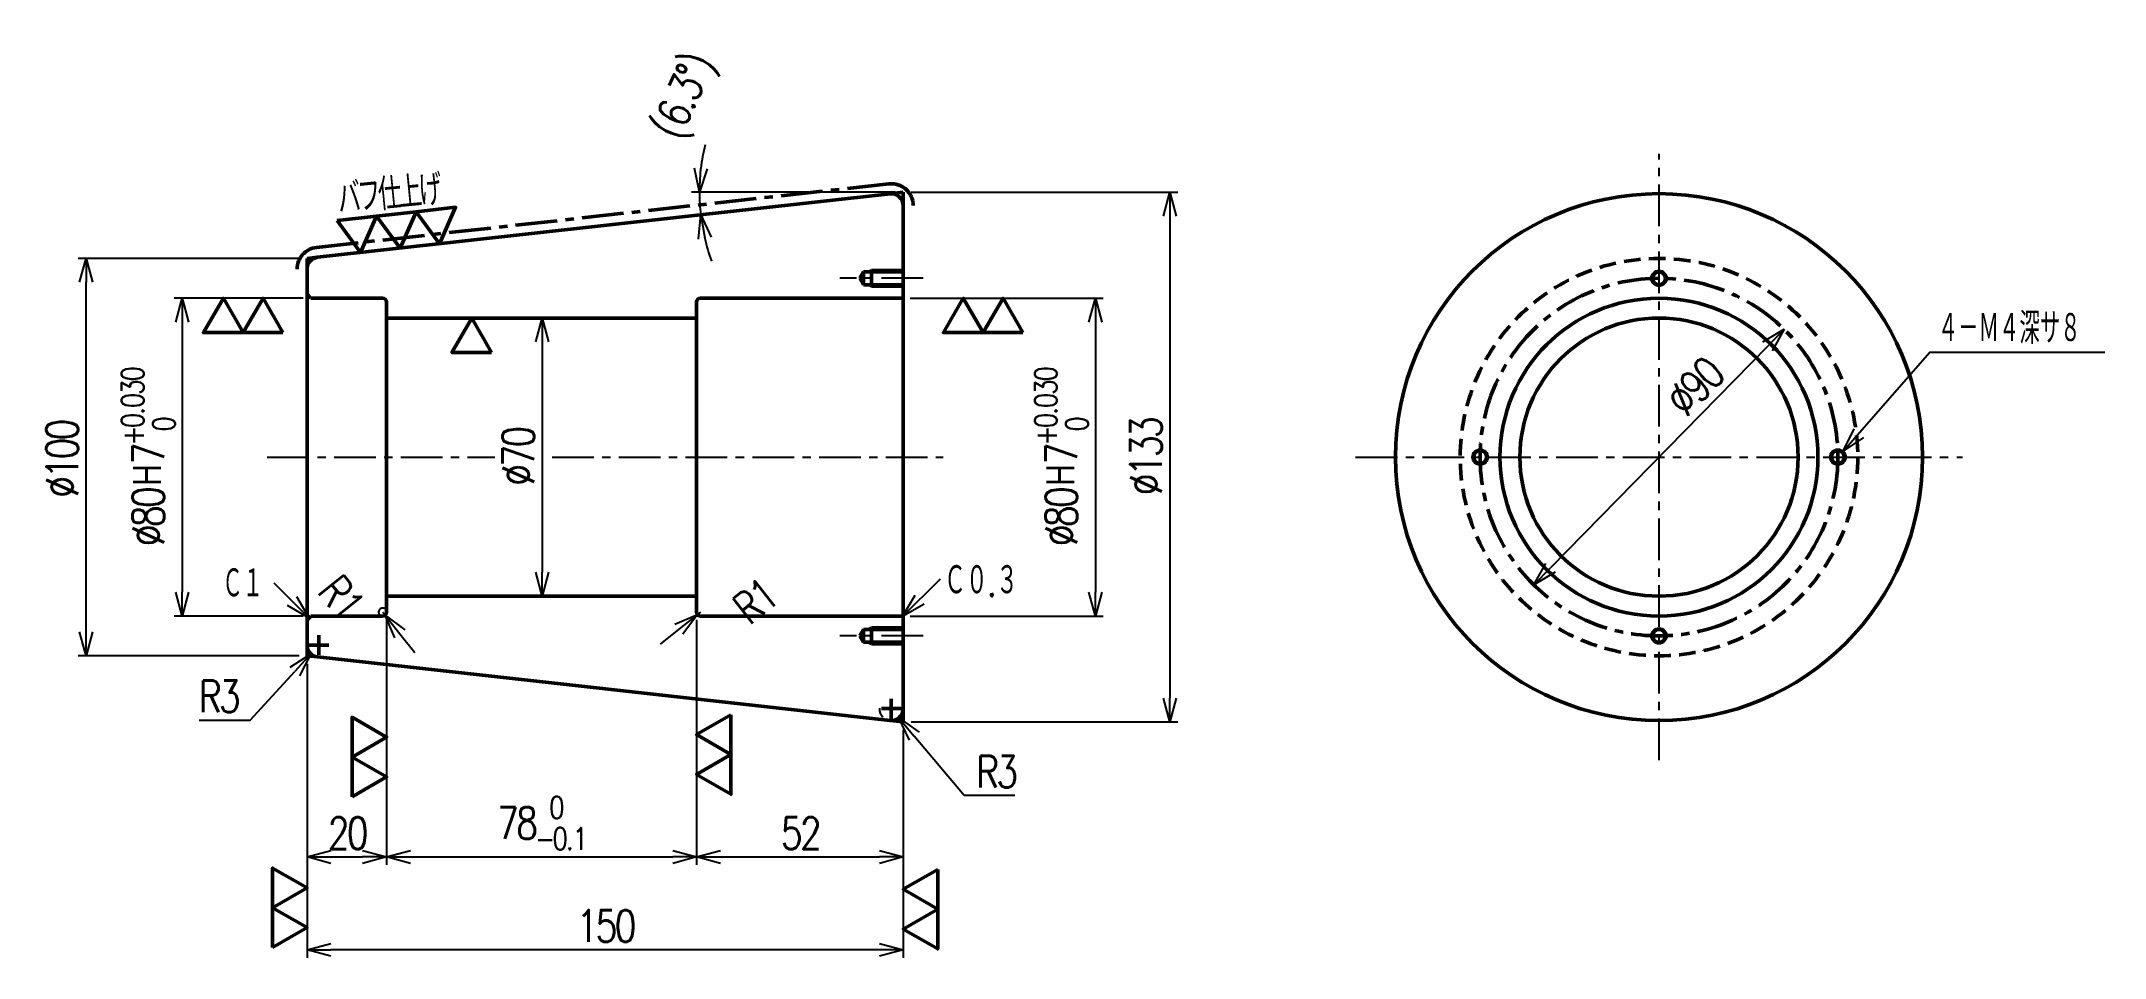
# Model space of a CAD drawing. Header units: millimetres. Extents: x -67 to 452, y -126 to 105.
import ezdxf

# ---------------------------------------------------------------- set-up
doc = ezdxf.new("R2010")
doc.units = ezdxf.units.MM
doc.header["$LTSCALE"] = 0.330709
doc.linetypes.add('CENTER', pattern=[50.8, 31.75, -6.35, 6.35, -6.35])
doc.linetypes.add('DASHED', pattern=[19.05, 12.7, -6.35])
doc.layers.add('NoLayerName_001', color=7, linetype='Continuous')
doc.layers.add('NoLayerName_002', color=7, linetype='Continuous')
doc.styles.get("Standard").update_dxf_attribs({"font": 'txt', "bigfont": 'extfont2'})
doc.dimstyles.get("Standard").update_dxf_attribs({"dimtxt": 2.5, "dimasz": 2.5, "dimexe": 1.25, "dimexo": 0.625, "dimtad": 1, "dimdec": 3, "dimzin": 0, "dimdsep": 46, "dimtxsty": 'Standard', "dimcen": 2.5, "dimadec": 0, "dimazin": 0, "dimtfac": 0.75, "dimtdec": 3, "dimtmove": 0, "dimatfit": 3, "dimfxl": 1, "dimarcsym": 0})

# ---------------------------------------------------------------- blocks, each defined once
blk = doc.blocks.new('_OPEN30')
at = {"color": 0, "linetype": 'ByBlock', "lineweight": -2}
for p, q in [((-1, 0.267949), (0, 0)), ((0, 0), (-1, -0.267949)), ((0, 0), (-1, 0))]:
    blk.add_line(p, q, dxfattribs=at)
blk = doc.blocks.new('*D15')
at = {"layer": 'Defpoints', "color": 0}
for p in [(98, 35), (59.16, -35), (98, -35)]:
    blk.add_point(p, dxfattribs=at)
at = {"layer": 'NoLayerName_001', "color": 0, "linetype": 'Continuous', "lineweight": 25}
blk.add_line((59.16, 29), (59.16, -29), dxfattribs=at)
at = {"layer": 'NoLayerName_001', "color": 0, "lineweight": 25, "xscale": 6, "yscale": 6, "zscale": 6}
for p, rotation in [((59.16, 35), 90.00000000000001), ((59.16, -35), 270)]:
    blk.add_blockref('_OPEN30', p, dxfattribs=dict(at, rotation=rotation))
at = {"layer": 'NoLayerName_001', "color": 2, "lineweight": 50, "insert": (53.16, 0), "char_height": 8, "attachment_point": 5, "rotation": 90}
blk.add_mtext('\\W0.8000;\\T0.8750;%%c70', dxfattribs=at)
blk = doc.blocks.new('DIM_0002')
at = {"color": 3, "linetype": 'Continuous', "lineweight": 25}
blk.add_line((0, 0), (9.5, 9.5), dxfattribs=at)
blk.add_lwpolyline([(5.38, 3.11), (0, 0), (3.11, 5.38)], dxfattribs=at)
at = {"color": 2, "linetype": 'Continuous', "lineweight": 50, "width": 0.622881}
blk.add_text('Ｃ０.３', height=8, dxfattribs=at).set_placement((10.43, 5.13))
blk = doc.blocks.new('*D18')
at = {"layer": 'Defpoints', "color": 0}
for p in [(147, -63.31), (148.92, -65.62)]:
    blk.add_point(p, dxfattribs=at)
at = {"layer": 'NoLayerName_001', "color": 0, "linetype": 'Continuous', "lineweight": 50}
for p, q in [((147, -65.81), (147, -60.81)), ((144.5, -63.31), (149.5, -63.31))]:
    blk.add_line(p, q, dxfattribs=at)
at = {"layer": 'NoLayerName_001', "color": 0, "linetype": 'Continuous', "lineweight": 25}
for p, q in [((165.29, -85.2), (152.77, -70.22)), ((178.07, -85.2), (165.29, -85.2))]:
    blk.add_line(p, q, dxfattribs=at)
blk.add_arc((147, -63.31), 3, 178.4855, 224.7174, dxfattribs=at)
at = {"layer": 'NoLayerName_001', "color": 0, "lineweight": 25, "xscale": 6, "yscale": 6, "zscale": 6, "rotation": 129.891719102203}
blk.add_blockref('_OPEN30', (148.92, -65.62), dxfattribs=at)
at = {"layer": 'NoLayerName_001', "color": 2, "lineweight": 50, "insert": (173.29, -79.2), "char_height": 8, "attachment_point": 5}
blk.add_mtext('\\W0.8000;\\T0.8750;R3', dxfattribs=at)
blk = doc.blocks.new('_NONE')
blk = doc.blocks.new('*D19')
at = {"layer": 'Defpoints', "color": 0}
for p in [(98.22, -39.62), (99, -39)]:
    blk.add_point(p, dxfattribs=at)
at = {"layer": 'NoLayerName_001', "color": 0, "linetype": 'Continuous', "lineweight": 25}
for p, q in [((99, -39), (98.22, -39.62)), ((93.51, -43.35), (88.81, -47.07))]:
    blk.add_line(p, q, dxfattribs=at)
at = {"layer": 'NoLayerName_001', "color": 0, "lineweight": 25, "xscale": 6, "yscale": 6, "zscale": 6, "rotation": 38.37608346144901}
blk.add_blockref('_OPEN30', (98.22, -39.62), dxfattribs=at)
at = {"layer": 'NoLayerName_001', "color": 2, "lineweight": 50, "insert": (112.68, -36.35), "char_height": 8, "attachment_point": 5, "rotation": 38.3761}
blk.add_mtext('\\W0.8000;\\T0.8750;R1', dxfattribs=at)
blk = doc.blocks.new('*D20')
at = {"layer": 'Defpoints', "color": 0}
for p in [(19, -39), (19.63, -39.78)]:
    blk.add_point(p, dxfattribs=at)
at = {"layer": 'NoLayerName_001', "color": 0, "linetype": 'Continuous', "lineweight": 25}
for p, q in [((19, -39), (19.63, -39.78)), ((23.38, -44.46), (27.13, -49.15))]:
    blk.add_line(p, q, dxfattribs=at)
blk.add_arc((19, -39), 1, 51.3146, 270, dxfattribs=at)
at = {"layer": 'NoLayerName_001', "color": 0, "lineweight": 25, "xscale": 6, "yscale": 6, "zscale": 6, "rotation": 128.6862164497389}
blk.add_blockref('_OPEN30', (19.63, -39.78), dxfattribs=at)
at = {"layer": 'NoLayerName_001', "color": 2, "lineweight": 50, "insert": (8.52, -35.22), "char_height": 8, "attachment_point": 5, "rotation": 308.6862}
blk.add_mtext('\\W0.8000;\\T0.8750;R1', dxfattribs=at)
blk = doc.blocks.new('*D21')
at = {"layer": 'Defpoints', "color": 0}
for p in [(0.97, -49.53), (3, -47.31)]:
    blk.add_point(p, dxfattribs=at)
at = {"layer": 'NoLayerName_001', "color": 0, "linetype": 'Continuous', "lineweight": 50}
for p, q in [((3, -49.81), (3, -44.81)), ((0.5, -47.31), (5.5, -47.31))]:
    blk.add_line(p, q, dxfattribs=at)
at = {"layer": 'NoLayerName_001', "color": 0, "linetype": 'Continuous', "lineweight": 25}
for p, q in [((-14.31, -66.22), (-3.08, -53.95)), ((-27.09, -66.22), (-14.31, -66.22))]:
    blk.add_line(p, q, dxfattribs=at)
at = {"layer": 'NoLayerName_001', "color": 0, "lineweight": 25, "xscale": 6, "yscale": 6, "zscale": 6, "rotation": 47.52971918536925}
blk.add_blockref('_OPEN30', (0.97, -49.53), dxfattribs=at)
at = {"layer": 'NoLayerName_001', "color": 2, "lineweight": 50, "insert": (-22.31, -60.22), "char_height": 8, "attachment_point": 5}
blk.add_mtext('\\W0.8000;\\T0.8750;R3', dxfattribs=at)
blk = doc.blocks.new('SX_FinishSymbol_2')
at = {"color": 0, "linetype": 'ByBlock', "lineweight": -2}
for points in [[(-1, 0.866), (-0.5, 0), (0, 0.866)], [(0, 0.866), (0.5, 0), (1, 0.866)]]:
    blk.add_lwpolyline(points, close=True, dxfattribs=at)
blk = doc.blocks.new('*D23')
at = {"layer": 'Defpoints', "color": 0}
for p in [(20, -39), (0, -50), (20, -100.64)]:
    blk.add_point(p, dxfattribs=at)
at = {"layer": 'NoLayerName_001', "color": 0, "linetype": 'Continuous', "lineweight": 25}
for p, q in [((20, -41), (20, -102.64)), ((0, -52), (0, -102.64)), ((6, -100.64), (14, -100.64))]:
    blk.add_line(p, q, dxfattribs=at)
at = {"layer": 'NoLayerName_001', "color": 0, "lineweight": 25, "xscale": 6, "yscale": 6, "zscale": 6, "rotation": 180}
blk.add_blockref('_OPEN30', (0, -100.64), dxfattribs=at)
at = {"layer": 'NoLayerName_001', "color": 0, "lineweight": 25, "xscale": 6, "yscale": 6, "zscale": 6}
blk.add_blockref('_OPEN30', (20, -100.64), dxfattribs=at)
at = {"layer": 'NoLayerName_001', "color": 2, "lineweight": 50, "insert": (10, -94.64), "char_height": 8, "attachment_point": 5}
blk.add_mtext('\\W0.8000;\\T0.8750;20', dxfattribs=at)
blk = doc.blocks.new('*D24')
at = {"layer": 'Defpoints', "color": 0}
for p in [(98, -40), (150, -66.67), (150, -100.64)]:
    blk.add_point(p, dxfattribs=at)
at = {"layer": 'NoLayerName_001', "color": 0, "linetype": 'Continuous', "lineweight": 25}
for p, q in [((98, -42), (98, -102.64)), ((150, -68.67), (150, -102.64)), ((104, -100.64), (144, -100.64))]:
    blk.add_line(p, q, dxfattribs=at)
at = {"layer": 'NoLayerName_001', "color": 0, "lineweight": 25, "xscale": 6, "yscale": 6, "zscale": 6, "rotation": 180}
blk.add_blockref('_OPEN30', (98, -100.64), dxfattribs=at)
at = {"layer": 'NoLayerName_001', "color": 0, "lineweight": 25, "xscale": 6, "yscale": 6, "zscale": 6}
blk.add_blockref('_OPEN30', (150, -100.64), dxfattribs=at)
at = {"layer": 'NoLayerName_001', "color": 2, "lineweight": 50, "insert": (124, -94.64), "char_height": 8, "attachment_point": 5}
blk.add_mtext('\\W0.8000;\\T0.8750;52', dxfattribs=at)
blk = doc.blocks.new('*D25')
at = {"layer": 'Defpoints', "color": 0}
for p in [(0, -50), (150, -66.67), (0, -124.01)]:
    blk.add_point(p, dxfattribs=at)
at = {"layer": 'NoLayerName_001', "color": 0, "linetype": 'Continuous', "lineweight": 25}
for p, q in [((0, -52), (0, -126.01)), ((150, -68.67), (150, -126.01)), ((144, -124.01), (6, -124.01))]:
    blk.add_line(p, q, dxfattribs=at)
at = {"layer": 'NoLayerName_001', "color": 0, "lineweight": 25, "xscale": 6, "yscale": 6, "zscale": 6}
for p, rotation in [((0, -124.01), 180), ((150, -124.01), 360)]:
    blk.add_blockref('_OPEN30', p, dxfattribs=dict(at, rotation=rotation))
at = {"layer": 'NoLayerName_001', "color": 2, "lineweight": 50, "insert": (75, -118.01), "char_height": 8, "attachment_point": 5}
blk.add_mtext('\\W0.8000;\\T0.8750;150', dxfattribs=at)
blk = doc.blocks.new('*D26')
at = {"layer": 'Defpoints', "color": 0}
for p in [(150, 66.67), (150, -66.67), (217.06, -66.67)]:
    blk.add_point(p, dxfattribs=at)
at = {"layer": 'NoLayerName_001', "color": 0, "linetype": 'Continuous', "lineweight": 25}
for p, q in [((152, 66.67), (219.06, 66.67)), ((217.06, 60.67), (217.06, -60.67)), ((152, -66.67), (219.06, -66.67))]:
    blk.add_line(p, q, dxfattribs=at)
at = {"layer": 'NoLayerName_001', "color": 0, "lineweight": 25, "xscale": 6, "yscale": 6, "zscale": 6}
for p, rotation in [((217.06, 66.67), 90), ((217.06, -66.67), 270)]:
    blk.add_blockref('_OPEN30', p, dxfattribs=dict(at, rotation=rotation))
at = {"layer": 'NoLayerName_001', "color": 2, "lineweight": 50, "insert": (211.06, 0), "char_height": 8, "attachment_point": 5, "rotation": 90}
blk.add_mtext('\\W0.8000;\\T0.8750;%%c133', dxfattribs=at)
blk = doc.blocks.new('*D27')
at = {"layer": 'Defpoints', "color": 0}
for p in [(149.7, 40), (149.7, -40), (198.33, -40)]:
    blk.add_point(p, dxfattribs=at)
at = {"layer": 'NoLayerName_001', "color": 0, "linetype": 'Continuous', "lineweight": 25}
for p, q in [((151.7, 40), (200.33, 40)), ((198.33, 34), (198.33, -34)), ((151.7, -40), (200.33, -40))]:
    blk.add_line(p, q, dxfattribs=at)
at = {"layer": 'NoLayerName_001', "color": 0, "lineweight": 25, "xscale": 6, "yscale": 6, "zscale": 6}
for p, rotation in [((198.33, 40), 90), ((198.33, -40), 270)]:
    blk.add_blockref('_OPEN30', p, dxfattribs=dict(at, rotation=rotation))
at = {"layer": 'NoLayerName_001', "color": 2, "lineweight": 50, "insert": (189.79, 0), "char_height": 8, "attachment_point": 5, "rotation": 90}
blk.add_mtext('\\A1;\\W0.8000;\\T0.8750;%%c80Ｈ7{{\\H0.70x;\\A1;\\S+0.030^  0;}}', dxfattribs=at)
blk = doc.blocks.new('*D28')
at = {"layer": 'Defpoints', "color": 0}
for p in [(-55.6, 50), (0, 50), (0, -50)]:
    blk.add_point(p, dxfattribs=at)
at = {"layer": 'NoLayerName_001', "color": 0, "linetype": 'Continuous', "lineweight": 25}
for p, q in [((-2, 50), (-57.6, 50)), ((-55.6, -44), (-55.6, 44)), ((-2, -50), (-57.6, -50))]:
    blk.add_line(p, q, dxfattribs=at)
at = {"layer": 'NoLayerName_001', "color": 0, "lineweight": 25, "xscale": 6, "yscale": 6, "zscale": 6}
for p, rotation in [((-55.6, 50), 90), ((-55.6, -50), 270)]:
    blk.add_blockref('_OPEN30', p, dxfattribs=dict(at, rotation=rotation))
at = {"layer": 'NoLayerName_001', "color": 2, "lineweight": 50, "insert": (-61.6, -0.61), "char_height": 8, "attachment_point": 5, "rotation": 90}
blk.add_mtext('\\W0.8000;\\T0.8750;%%c100', dxfattribs=at)
blk = doc.blocks.new('*D29')
at = {"layer": 'Defpoints', "color": 0}
for p in [(1, 40), (-31.4, -40), (1, -40)]:
    blk.add_point(p, dxfattribs=at)
at = {"layer": 'NoLayerName_001', "color": 0, "linetype": 'Continuous', "lineweight": 25}
for p, q in [((-1, 40), (-33.4, 40)), ((-31.4, 34), (-31.4, -34)), ((-1, -40), (-33.4, -40))]:
    blk.add_line(p, q, dxfattribs=at)
at = {"layer": 'NoLayerName_001', "color": 0, "lineweight": 25, "xscale": 6, "yscale": 6, "zscale": 6}
for p, rotation in [((-31.4, 40), 90), ((-31.4, -40), 270)]:
    blk.add_blockref('_OPEN30', p, dxfattribs=dict(at, rotation=rotation))
at = {"layer": 'NoLayerName_001', "color": 2, "lineweight": 50, "insert": (-39.93, 0), "char_height": 8, "attachment_point": 5, "rotation": 90}
blk.add_mtext('\\A1;\\W0.8000;\\T0.8750;%%c80Ｈ7{{\\H0.70x;\\A1;\\S+0.030^  0;}}', dxfattribs=at)
blk = doc.blocks.new('DIM_0003')
at = {"color": 3, "linetype": 'Continuous', "lineweight": 25}
blk.add_line((21.8, 0), (13.03, 8.77), dxfattribs=at)
blk.add_lwpolyline([(18.69, 5.38), (21.8, 0), (16.42, 3.11)], dxfattribs=at)
at = {"color": 2, "linetype": 'Continuous', "lineweight": 50, "width": 0.583333}
blk.add_text('Ｃ１', height=8, dxfattribs=at).set_placement((0, 4.69))
blk = doc.blocks.new('SX_FinishSymbol_1')
at = {"color": 0, "linetype": 'ByBlock', "lineweight": -2}
blk.add_lwpolyline([(-0.5, 0.866), (0, 0), (0.5, 0.866)], close=True, dxfattribs=at)
blk = doc.blocks.new('SX_FinishSymbol_3')
at = {"color": 0, "linetype": 'ByBlock', "lineweight": -2}
for points in [[(-1.5, 0.866), (-1, 0), (-0.5, 0.866)], [(-0.5, 0.866), (0, 0), (0.5, 0.866)], [(0.5, 0.866), (1, 0), (1.5, 0.866)]]:
    blk.add_lwpolyline(points, close=True, dxfattribs=at)
blk = doc.blocks.new('*D33')
at = {"layer": 'Defpoints', "color": 0}
for p in [(98.87, 62.89), (146.67, 66.3), (146.77, 66.31), (150, 66.67), (150.1, 66.67)]:
    blk.add_point(p, dxfattribs=at)
at = {"layer": 'NoLayerName_001', "color": 0, "linetype": 'Continuous', "lineweight": 25}
blk.add_line((148, 66.67), (96.73, 66.67), dxfattribs=at)
for start, end in [(166.5826, 173.2913), (180, 186.3402), (193.0489, 199.7576)]:
    blk.add_arc((150, 66.67), 51.27, start, end, dxfattribs=at)
at = {"layer": 'NoLayerName_001', "color": 0, "lineweight": 25, "xscale": 6, "yscale": 6, "zscale": 6}
for p, rotation in [((98.73, 66.67), 266.6456396481922), ((99.04, 61), 99.69455209771861)]:
    blk.add_blockref('_OPEN30', p, dxfattribs=dict(at, rotation=rotation))
at = {"layer": 'NoLayerName_001', "color": 2, "lineweight": 50, "insert": (95.58, 90.39), "char_height": 8, "attachment_point": 5, "rotation": 66.4423}
blk.add_mtext('\\W0.8000;\\T0.8750;(6.3%%d)', dxfattribs=at)
blk = doc.blocks.new('*D34')
at = {"layer": 'Defpoints', "color": 0}
for p in [(20, -39), (98, -39), (98, -100.64)]:
    blk.add_point(p, dxfattribs=at)
at = {"layer": 'NoLayerName_001', "color": 0, "linetype": 'Continuous', "lineweight": 25}
for p, q in [((20, -41), (20, -102.64)), ((98, -41), (98, -102.64)), ((26, -100.64), (92, -100.64))]:
    blk.add_line(p, q, dxfattribs=at)
at = {"layer": 'NoLayerName_001', "color": 0, "lineweight": 25, "xscale": 6, "yscale": 6, "zscale": 6, "rotation": 180}
blk.add_blockref('_OPEN30', (20, -100.64), dxfattribs=at)
at = {"layer": 'NoLayerName_001', "color": 0, "lineweight": 25, "xscale": 6, "yscale": 6, "zscale": 6}
blk.add_blockref('_OPEN30', (98, -100.64), dxfattribs=at)
at = {"layer": 'NoLayerName_001', "color": 2, "lineweight": 50, "insert": (59, -92.11), "char_height": 8, "attachment_point": 5}
blk.add_mtext('\\A1;\\W0.8000;\\T0.8750;78{\\H5.600000;\\S 0^ -0.1;}', dxfattribs=at)
blk = doc.blocks.new('JZB_0004')
at = {"layer": 'NoLayerName_002', "color": 7, "linetype": 'Continuous', "lineweight": 50}
for p, q in [((2.67, 116.96), (146.67, 132.96)), ((150, 3.35), (150, 129.98)), ((0, 19.35), (0, 113.98)), ((1, 106.67), (0, 107.67)), ((19, 106.67), (1, 106.67)), ((20, 27.67), (20, 105.67)), ((98, 105.67), (98, 27.67)), ((99, 106.67), (149.7, 106.67)), ((150, 106.97), (149.7, 106.67)), ((98, 101.67), (20, 101.67)), ((20, 31.67), (98, 31.67)), ((0, 25.67), (1, 26.67)), ((1, 26.67), (19, 26.67)), ((99, 26.67), (149.7, 26.67)), ((149.7, 26.67), (150, 26.37)), ((2.67, 16.37), (146.67, 0.37))]:
    blk.add_line(p, q, dxfattribs=at)
at = {"layer": 'NoLayerName_002', "color": 3, "linetype": 'Continuous', "lineweight": 50}
for p, q in [((146.67, 132.96), (150, 133.33)), ((150, 129.98), (150, 133.33)), ((2.67, 116.96), (0, 116.67)), ((0, 113.98), (0, 116.67)), ((0, 19.35), (0, 16.67)), ((2.67, 16.37), (0, 16.67)), ((146.67, 0.37), (150, 0)), ((150, 3.35), (150, 0))]:
    blk.add_line(p, q, dxfattribs=at)
at = {"layer": 'NoLayerName_002', "color": 7, "linetype": 'Continuous', "lineweight": 50}
for centre, radius, start, end in [((147, 129.98), 3, 0, 96.3402), ((3, 113.98), 3, 96.3402, 180), ((19, 105.67), 1, 0, 90), ((99, 105.67), 1, 90, 180), ((19, 27.67), 1, 270, 0), ((99, 27.67), 1, 180, 270), ((3, 19.35), 3, 180, 263.6598), ((147, 3.35), 3, 263.6598, 0)]:
    blk.add_arc(centre, radius, start, end, dxfattribs=at)
blk = doc.blocks.new('JZB_0005')
at = {"layer": 'NoLayerName_002', "color": 4, "linetype": 'CENTER', "lineweight": 25}
blk.add_line((20.94, 2), (0, 2), dxfattribs=at)
at = {"layer": 'NoLayerName_002', "color": 7, "linetype": 'Continuous', "lineweight": 50}
for p, q in [((5.94, 3.62), (5, 2)), ((5, 2), (5.94, 0.38)), ((5.94, 3.62), (5.94, 0.38)), ((15.94, 3.62), (5.94, 3.62)), ((15.94, 0.38), (5.94, 0.38)), ((7.94, 4), (7.94, 0))]:
    blk.add_line(p, q, dxfattribs=at)
at = {"layer": 'NoLayerName_002', "color": 3, "linetype": 'Continuous', "lineweight": 50}
for p, q in [((7.94, 4), (7.28, 3.62)), ((7.94, 0), (7.28, 0.38)), ((15.94, 4), (7.94, 4)), ((7.94, 0), (15.94, 0))]:
    blk.add_line(p, q, dxfattribs=at)
blk = doc.blocks.new('JZB_0006')
at = {"layer": 'NoLayerName_002', "color": 4, "linetype": 'CENTER', "lineweight": 25}
blk.add_line((20.94, 2), (0, 2), dxfattribs=at)
at = {"layer": 'NoLayerName_002', "color": 7, "linetype": 'Continuous', "lineweight": 50}
for p, q in [((5.94, 3.62), (5, 2)), ((5, 2), (5.94, 0.38)), ((5.94, 3.62), (5.94, 0.38)), ((15.94, 3.62), (5.94, 3.62)), ((15.94, 0.38), (5.94, 0.38)), ((7.94, 4), (7.94, 0))]:
    blk.add_line(p, q, dxfattribs=at)
at = {"layer": 'NoLayerName_002', "color": 3, "linetype": 'Continuous', "lineweight": 50}
for p, q in [((7.94, 4), (7.28, 3.62)), ((7.94, 0), (7.28, 0.38)), ((15.94, 4), (7.94, 4)), ((7.94, 0), (15.94, 0))]:
    blk.add_line(p, q, dxfattribs=at)
blk = doc.blocks.new('DIM_0004')
at = {"color": 3, "linetype": 'Continuous', "lineweight": 25}
for points in [[(0, 0), (21.82, 24.94), (65.82, 24.94)], [(5.16, 3.46), (0, 0), (2.74, 5.57)]]:
    blk.add_lwpolyline(points, dxfattribs=at)
at = {"color": 2, "linetype": 'Continuous', "lineweight": 50, "width": 0.583333}
blk.add_text('４－Ｍ４深サ８', height=8, dxfattribs=at).set_placement((23.82, 26.94))
blk = doc.blocks.new('*D36')
at = {"layer": 'Defpoints', "color": 0}
for p in [(371.61, 32.16), (308.65, -32.16), (308.65, -32.16)]:
    blk.add_point(p, dxfattribs=at)
at = {"layer": 'NoLayerName_001', "color": 0, "linetype": 'Continuous', "lineweight": 25}
blk.add_line((367.41, 27.87), (312.85, -27.87), dxfattribs=at)
at = {"layer": 'NoLayerName_001', "color": 0, "lineweight": 25, "xscale": 6, "yscale": 6, "zscale": 6}
for p, rotation in [((371.61, 32.16), 45.60918806472176), ((308.65, -32.16), 225.6091880647218)]:
    blk.add_blockref('_OPEN30', p, dxfattribs=dict(at, rotation=rotation))
at = {"layer": 'NoLayerName_001', "color": 2, "lineweight": 50, "insert": (349.03, 17.66), "char_height": 8, "attachment_point": 5, "rotation": 45.6092}
blk.add_mtext('\\W0.8000;\\T0.8750;%%c90', dxfattribs=at)
blk = doc.blocks.new('JZB_0007')
at = {"layer": 'NoLayerName_002', "color": 7, "linetype": 'Continuous', "lineweight": 50}
for radius in [66.31, 40, 35]:
    blk.add_circle((66.31, 66.31), radius, dxfattribs=at)
blk = doc.blocks.new('JZB_0008')
at = {"layer": 'NoLayerName_002', "color": 3, "linetype": 'Continuous', "lineweight": 25}
blk.add_circle((2, 2), 2, dxfattribs=at)
at = {"layer": 'NoLayerName_002', "color": 7, "linetype": 'Continuous', "lineweight": 50}
blk.add_circle((2, 2), 1.62, dxfattribs=at)
blk = doc.blocks.new('JZB_0009')
at = {"layer": 'NoLayerName_002', "color": 3, "linetype": 'Continuous', "lineweight": 25}
blk.add_circle((2, 2), 2, dxfattribs=at)
at = {"layer": 'NoLayerName_002', "color": 7, "linetype": 'Continuous', "lineweight": 50}
blk.add_circle((2, 2), 1.62, dxfattribs=at)
blk = doc.blocks.new('JZB_0010')
at = {"layer": 'NoLayerName_002', "color": 3, "linetype": 'Continuous', "lineweight": 25}
blk.add_circle((2, 2), 2, dxfattribs=at)
at = {"layer": 'NoLayerName_002', "color": 7, "linetype": 'Continuous', "lineweight": 50}
blk.add_circle((2, 2), 1.62, dxfattribs=at)
blk = doc.blocks.new('JZB_0011')
at = {"layer": 'NoLayerName_002', "color": 3, "linetype": 'Continuous', "lineweight": 25}
blk.add_circle((2, 2), 2, dxfattribs=at)
at = {"layer": 'NoLayerName_002', "color": 7, "linetype": 'Continuous', "lineweight": 50}
blk.add_circle((2, 2), 1.62, dxfattribs=at)

msp = doc.modelspace()

# ---------------------------------------------------------------- linework, layer by layer
at = {"layer": 'NoLayerName_001', "color": 4, "linetype": 'CENTER', "lineweight": 25}
for p, q in [((340.1311, -76.3149), (340.1311, 76.3149)), ((-10, 0), (47.2891, 0)), ((61.6367, 0), (160, 0)), ((263.8162, 0), (416.446, 0))]:
    msp.add_line(p, q, dxfattribs=at)
at = {"layer": 'NoLayerName_001', "color": 3, "linetype": 'DASHED', "lineweight": 50}
msp.add_circle((340.1311, 0), 50, dxfattribs=at)
at = {"layer": 'NoLayerName_001', "color": 4, "linetype": 'CENTER', "lineweight": 50}
msp.add_circle((340.1311, 0), 45, dxfattribs=at)
at = {"layer": 'NoLayerName_002', "color": 21, "linetype": 'CENTER', "lineweight": 50}
msp.add_line((2.3926, 52.7812), (146.3926, 68.7812), dxfattribs=at)
for centre, start, end in [((147, 63.3149), 0, 96.340192), ((3, 47.3149), 96.340189, 180)]:
    msp.add_arc(centre, 5.5, start, end, dxfattribs=at)

# ---------------------------------------------------------------- block references
at = {"layer": 'NoLayerName_001'}
for name, p in [('JZB_0004', (0, -66.6667)), ('JZB_0007', (273.8162, -66.3149)), ('JZB_0006', (134.0647, 43)), ('JZB_0008', (338.1311, 43)), ('JZB_0011', (293.1311, -2)), ('JZB_0010', (383.1311, -2)), ('JZB_0005', (134.0647, -47)), ('JZB_0009', (338.1311, -47))]:
    msp.add_blockref(name, p, dxfattribs=at)
at = {"layer": 'NoLayerName_001', "color": 1, "lineweight": 50}
for name, p, xscale, yscale, zscale, rotation in [('SX_FinishSymbol_3', (23.4203, 52.6023), 10, 10, 10, 6.340191745909955), ('SX_FinishSymbol_2', (-16.0511, 40), 9.999999999999996, 9.999999999999996, 9.999999999999996, 180), ('SX_FinishSymbol_2', (170.1145, 40), 9.999999999999996, 9.999999999999996, 9.999999999999996, 180), ('SX_FinishSymbol_1', (41.4456, 35), 9.999999999999996, 9.999999999999996, 9.999999999999996, 180), ('SX_FinishSymbol_2', (20, -75.4852), 10, 10, 10, 89.99999999999999), ('SX_FinishSymbol_2', (98, -74.8533), 9.999999999999996, 9.999999999999996, 9.999999999999996, 269.9999999999999), ('SX_FinishSymbol_2', (0, -113.4319), 10, 10, 10, 89.99999999999999), ('SX_FinishSymbol_2', (150, -113.7846), 9.999999999999996, 9.999999999999996, 9.999999999999996, 269.9999999999999)]:
    msp.add_blockref(name, p, dxfattribs=dict(at, xscale=xscale, yscale=yscale, zscale=zscale, rotation=rotation))
at = {"layer": 'NoLayerName_001', "color": 3, "linetype": 'Continuous', "lineweight": 25}
for name, p in [('DIM_0004', (386.4479, 1.5054)), ('DIM_0003', (-21.2996, -40.5)), ('DIM_0002', (149.85, -40.15))]:
    msp.add_blockref(name, p, dxfattribs=at)

# ---------------------------------------------------------------- texts
at = {"layer": 'NoLayerName_001', "color": 2, "lineweight": 50, "insert": (7.6754, 64.9764), "char_height": 8, "attachment_point": 4, "rotation": 5.545576}
msp.add_mtext('\\A1;\\W0.6667;\\T0.8750;バフ仕上げ', dxfattribs=at)

# ---------------------------------------------------------------- dimensions: what is measured, and where the dimension line sits
at = {"layer": 'NoLayerName_001', "color": 3, "linetype": 'Continuous', "lineweight": 50}
dim = msp.add_angular_dim_2l(base=(98.86721, 62.88767), line1=((146.66871, 66.29652), (146.76809, 66.30757)), line2=((150, 66.66667), (150.1, 66.66667)), text='\\W0.8000;\\T0.8750;<>', dimstyle='Standard', override={"dimtxt": 8, "dimasz": 6, "dimexe": 2, "dimexo": 2, "dimgap": 2, "dimpost": '(<>)', "dimblk": 'OPEN30', "dimse2": 1, "dimclrd": 0, "dimclre": 0, "dimclrt": 2, "dimadec": 1, "dimazin": 2, "dimtp": 0, "dimtm": 0, "dimlwd": 25, "dimlwe": 25}, dxfattribs=at)
dim.commit()
dim.dimension.update_dxf_attribs({"geometry": '*D33', "text_midpoint": (103.00089, 87.15876), "dimtype": 162})
for base, p1, p2, angle, override, picture, middle in [((217.0597, -66.6667), (150, 66.6667), (150, -66.6667), 270, {"dimtxt": 8, "dimasz": 6, "dimexe": 2, "dimexo": 2, "dimgap": 2, "dimdec": 0, "dimzin": 8, "dimpost": '%%c<>', "dimblk": 'OPEN30', "dimclrd": 0, "dimclre": 0, "dimclrt": 2, "dimtp": 0, "dimtm": 0, "dimlwd": 25, "dimlwe": 25}, '*D26', (217.0597, 0)), ((-55.6046, 50), (0, -50), (0, 50), 90, {"dimtxt": 8, "dimasz": 6, "dimexe": 2, "dimexo": 2, "dimgap": 2, "dimzin": 8, "dimpost": '%%c<>', "dimblk": 'OPEN30', "dimclrd": 0, "dimclre": 0, "dimclrt": 2, "dimtp": 0, "dimtm": 0, "dimlwd": 25, "dimlwe": 25}, '*D28', (-55.6046, -0.611)), ((-31.3985, -40), (1, 40), (1, -40), 270, {"dimtxt": 8, "dimasz": 6, "dimexe": 2, "dimexo": 2, "dimgap": 2, "dimzin": 8, "dimpost": '%%c<>Ｈ7{{\\H0.70x;\\A1;\\S+0.030^ 0;}}', "dimblk": 'OPEN30', "dimclrd": 0, "dimclre": 0, "dimclrt": 2, "dimtp": 0.03, "dimtm": 0, "dimtfac": 0.7, "dimtolj": 1, "dimlwd": 25, "dimlwe": 25}, '*D29', (-31.3985, 0)), ((198.3268, -40), (149.7, 40), (149.7, -40), 270, {"dimtxt": 8, "dimasz": 6, "dimexe": 2, "dimexo": 2, "dimgap": 2, "dimzin": 8, "dimpost": '%%c<>Ｈ7{{\\H0.70x;\\A1;\\S+0.030^ 0;}}', "dimblk": 'OPEN30', "dimclrd": 0, "dimclre": 0, "dimclrt": 2, "dimtp": 0.03, "dimtm": 0, "dimtfac": 0.7, "dimtolj": 1, "dimlwd": 25, "dimlwe": 25}, '*D27', (198.3268, 0)), ((59.1636, -35), (98, 35), (98, -35), 270, {"dimtxt": 8, "dimasz": 6, "dimexe": 2, "dimexo": 2, "dimgap": 2, "dimzin": 8, "dimpost": '%%c<>', "dimblk": 'OPEN30', "dimse1": 1, "dimse2": 1, "dimclrd": 0, "dimclre": 0, "dimclrt": 2, "dimtp": 0, "dimtm": 0, "dimlwd": 25, "dimlwe": 25}, '*D15', (59.1636, 0)), ((308.6514, -32.1563), (371.6108, 32.1563), (308.6514, -32.1563), 225.609188, {"dimtxt": 8, "dimasz": 6, "dimexe": 2, "dimexo": 2, "dimgap": 2, "dimzin": 8, "dimpost": '%%c<>', "dimblk": 'OPEN30', "dimse1": 1, "dimse2": 1, "dimclrd": 0, "dimclre": 0, "dimclrt": 2, "dimtp": 0, "dimtm": 0, "dimlwd": 25, "dimlwe": 25}, '*D36', (353.3129, 13.4651)), ((0, -124.0115), (150, -66.6667), (0, -50), 180, {"dimtxt": 8, "dimasz": 6, "dimexe": 2, "dimexo": 2, "dimgap": 2, "dimzin": 8, "dimblk": 'OPEN30', "dimclrd": 0, "dimclre": 0, "dimclrt": 2, "dimtp": 0, "dimtm": 0, "dimlwd": 25, "dimlwe": 25}, '*D25', (75, -124.0115))]:
    dim = msp.add_linear_dim(base=base, p1=p1, p2=p2, angle=angle, text='\\W0.8000;\\T0.8750;<>', dimstyle='Standard', override=override, dxfattribs=at)
    dim.commit()
    dim.dimension.update_dxf_attribs({"geometry": picture, "text_midpoint": middle, "dimtype": 160})
for center, mpoint, override, picture, middle in [((19, -39), (19.6251, -39.7806), {"dimtxt": 8, "dimasz": 6, "dimexe": 2, "dimexo": 2, "dimgap": 2, "dimtad": 3, "dimzin": 8, "dimblk1": 'NONE', "dimblk2": 'OPEN30', "dimsah": 1, "dimclrd": 0, "dimclre": 0, "dimclrt": 2, "dimtp": 0, "dimtm": 0, "dimtmove": 2, "dimlwd": 25, "dimlwe": 25}, '*D20', (8.519, -35.2151)), ((99, -39), (98.216, -39.6208), {"dimtxt": 8, "dimasz": 6, "dimexe": 2, "dimexo": 2, "dimgap": 2, "dimtad": 3, "dimzin": 8, "dimblk1": 'NONE', "dimblk2": 'OPEN30', "dimsah": 1, "dimclrd": 0, "dimclre": 0, "dimclrt": 2, "dimtp": 0, "dimtm": 0, "dimtmove": 2, "dimlwd": 25, "dimlwe": 25}, '*D19', (112.685, -36.3543)), ((3, -47.3149), (0.9744, -49.5278), {"dimtxt": 8, "dimasz": 6, "dimexe": 2, "dimexo": 2, "dimgap": 2, "dimtad": 3, "dimtih": 1, "dimtoh": 1, "dimzin": 8, "dimblk1": 'NONE', "dimblk2": 'OPEN30', "dimsah": 1, "dimclrd": 0, "dimclre": 0, "dimclrt": 2, "dimtp": 0, "dimtm": 0, "dimtofl": 0, "dimlwd": 25, "dimlwe": 25}, '*D21', (-22.3087, -66.2237)), ((147, -63.3149), (148.924, -65.6166), {"dimtxt": 8, "dimasz": 6, "dimexe": 2, "dimexo": 2, "dimgap": 2, "dimtad": 3, "dimtih": 1, "dimtoh": 1, "dimzin": 8, "dimblk1": 'NONE', "dimblk2": 'OPEN30', "dimsah": 1, "dimclrd": 0, "dimclre": 0, "dimclrt": 2, "dimtp": 0, "dimtm": 0, "dimtofl": 0, "dimlwd": 25, "dimlwe": 25}, '*D18', (173.2893, -85.1951))]:
    dim = msp.add_radius_dim(center=center, mpoint=mpoint, text='\\W0.8000;\\T0.8750;<>', dimstyle='Standard', override=override, dxfattribs=at)
    dim.commit()
    dim.dimension.update_dxf_attribs({"geometry": picture, "text_midpoint": middle, "dimtype": 164})
for base, p1, p2, override, picture, middle in [((20, -100.6399), (0, -50), (20, -39), {"dimtxt": 8, "dimasz": 6, "dimexe": 2, "dimexo": 2, "dimgap": 2, "dimzin": 8, "dimblk": 'OPEN30', "dimclrd": 0, "dimclre": 0, "dimclrt": 2, "dimtp": 0, "dimtm": 0, "dimlwd": 25, "dimlwe": 25}, '*D23', (10, -100.6399)), ((98, -100.6399), (20, -39), (98, -39), {"dimtxt": 8, "dimasz": 6, "dimexe": 2, "dimexo": 2, "dimgap": 2, "dimzin": 8, "dimblk": 'OPEN30', "dimclrd": 0, "dimclre": 0, "dimclrt": 2, "dimtol": 1, "dimtp": 0, "dimtm": 0.1, "dimtfac": 0.7, "dimtdec": 1, "dimtolj": 1, "dimlwd": 25, "dimlwe": 25}, '*D34', (59, -100.6399)), ((150, -100.6399), (98, -40), (150, -66.6667), {"dimtxt": 8, "dimasz": 6, "dimexe": 2, "dimexo": 2, "dimgap": 2, "dimzin": 8, "dimblk": 'OPEN30', "dimclrd": 0, "dimclre": 0, "dimclrt": 2, "dimtp": 0, "dimtm": 0, "dimlwd": 25, "dimlwe": 25}, '*D24', (124, -100.6399))]:
    dim = msp.add_linear_dim(base=base, p1=p1, p2=p2, text='\\W0.8000;\\T0.8750;<>', dimstyle='Standard', override=override, dxfattribs=at)
    dim.commit()
    dim.dimension.update_dxf_attribs({"geometry": picture, "text_midpoint": middle, "dimtype": 160})

doc.saveas('drawing.dxf')
